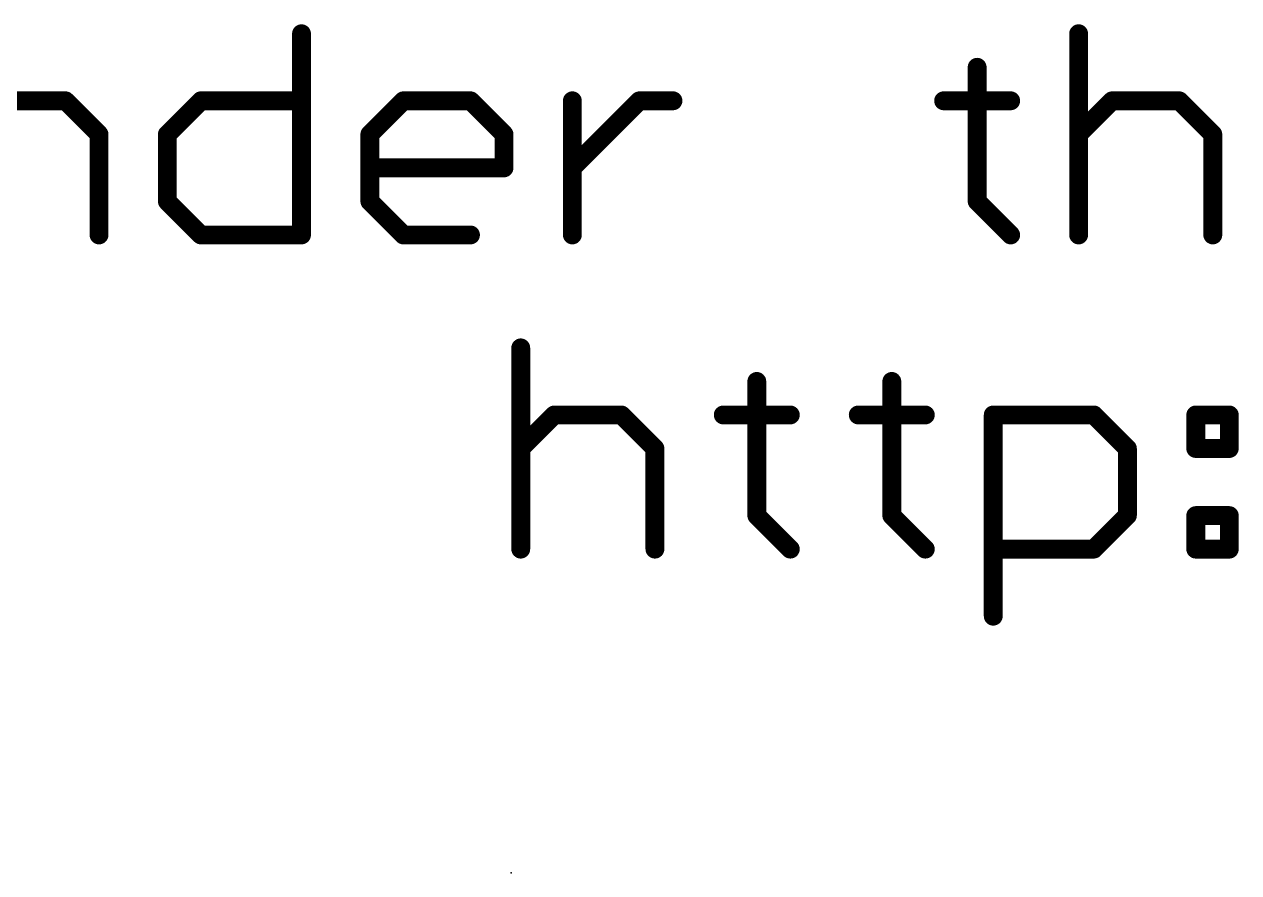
# Model space of a CAD drawing. Extents: x -1 to 106, y -9 to 10.
# Drawn here: x 15.11 to 24.93, y -8.89 to -2.03 of the extents above; entities that cross this region are included whole.
import ezdxf

# ---------------------------------------------------------------- set-up
doc = ezdxf.new("R2010")
doc.units = 0
doc.layers.add('23', color=53, linetype='CONTINUOUS')
doc.layers.add('27', color=253, linetype='CONTINUOUS')

msp = doc.modelspace()

# ---------------------------------------------------------------- linework, layer by layer
at = {"layer": '23'}
msp.add_point((19.05, -8.89), dxfattribs=at)
at = {"layer": '27', "const_width": 0.1524}
for points in [[(17.3539, -2.1068), (17.3539, -3.7338)], [(23.6364, -2.1068), (23.6364, -3.7338)], [(22.8161, -2.378), (22.8161, -3.4626)], [(14.632, -2.6491), (15.4455, -2.6491)], [(15.4455, -2.6491), (15.7167, -2.9203)], [(16.2692, -2.9203), (16.5404, -2.6491)], [(16.5404, -2.6491), (17.3539, -2.6491)], [(17.9064, -2.9203), (18.1775, -2.6491)], [(18.1775, -2.6491), (18.7199, -2.6491)], [(18.7199, -2.6491), (18.991, -2.9203)], [(19.5435, -3.7338), (19.5435, -2.6491)], [(19.5435, -3.1915), (20.0858, -2.6491)], [(20.0858, -2.6491), (20.357, -2.6491)], [(22.545, -2.6491), (23.0873, -2.6491)], [(23.6364, -2.9203), (23.9076, -2.6491)], [(23.9076, -2.6491), (24.4499, -2.6491)], [(24.4499, -2.6491), (24.7211, -2.9203)], [(15.7167, -2.9203), (15.7167, -3.7338)], [(16.2692, -3.4626), (16.2692, -2.9203)], [(17.9064, -3.4626), (17.9064, -2.9203)], [(18.991, -2.9203), (18.991, -3.1915)], [(24.7211, -2.9203), (24.7211, -3.7338)], [(18.991, -3.1915), (17.9064, -3.1915)], [(16.5404, -3.7338), (16.2692, -3.4626)], [(18.1775, -3.7338), (17.9064, -3.4626)], [(22.8161, -3.4626), (23.0873, -3.7338)], [(17.3539, -3.7338), (16.5404, -3.7338)], [(18.7199, -3.7338), (18.1775, -3.7338)], [(19.1262, -4.6468), (19.1262, -6.2738)], [(21.0345, -4.918), (21.0345, -6.0026)], [(22.126, -4.918), (22.126, -6.0026)], [(19.1262, -5.4603), (19.3974, -5.1891)], [(19.3974, -5.1891), (19.9397, -5.1891)], [(19.9397, -5.1891), (20.2109, -5.4603)], [(20.7634, -5.1891), (21.3057, -5.1891)], [(21.8548, -5.1891), (22.3971, -5.1891)], [(22.9462, -6.8161), (22.9462, -5.1891)], [(22.9462, -5.1891), (23.7597, -5.1891)], [(23.7597, -5.1891), (24.0309, -5.4603)], [(24.5834, -5.1891), (24.8545, -5.1891)], [(24.5834, -5.4603), (24.5834, -5.1891)], [(24.8545, -5.1891), (24.8545, -5.4603)], [(20.2109, -5.4603), (20.2109, -6.2738)], [(24.0309, -5.4603), (24.0309, -6.0026)], [(24.8545, -5.4603), (24.5834, -5.4603)], [(21.0345, -6.0026), (21.3057, -6.2738)], [(22.126, -6.0026), (22.3971, -6.2738)], [(24.0309, -6.0026), (23.7597, -6.2738)], [(24.5834, -6.0026), (24.8545, -6.0026)], [(24.5834, -6.2738), (24.5834, -6.0026)], [(24.8545, -6.0026), (24.8545, -6.2738)], [(23.7597, -6.2738), (22.9462, -6.2738)], [(24.8545, -6.2738), (24.5834, -6.2738)]]:
    msp.add_lwpolyline(points, dxfattribs=at)
at = {"layer": '27', "const_width": 0.0762}
for points in [[(17.392, -2.1068, 1), (17.3158, -2.1068)], [(23.6745, -2.1068, 1), (23.5983, -2.1068)], [(22.8542, -2.378, 1), (22.778, -2.378)], [(15.4725, -2.6222, 1), (15.4186, -2.6761)], [(15.4455, -2.6872, 1), (15.4455, -2.611)], [(16.5404, -2.611, 1), (16.5404, -2.6872)], [(16.5673, -2.6761, 1), (16.5134, -2.6222)], [(17.3539, -2.6872, 1), (17.3539, -2.611)], [(18.1775, -2.611, 1), (18.1775, -2.6872)], [(18.2045, -2.6761, 1), (18.1506, -2.6222)], [(18.7468, -2.6222, 1), (18.6929, -2.6761)], [(18.7199, -2.6872, 1), (18.7199, -2.611)], [(19.5816, -2.6491, 1), (19.5054, -2.6491)], [(20.0858, -2.611, 1), (20.0858, -2.6872)], [(20.1128, -2.6761, 1), (20.0589, -2.6222)], [(20.357, -2.6872, 1), (20.357, -2.611)], [(22.545, -2.611, 1), (22.545, -2.6872)], [(23.0873, -2.6872, 1), (23.0873, -2.611)], [(23.9076, -2.611, 1), (23.9076, -2.6872)], [(23.9345, -2.6761, 1), (23.8806, -2.6222)], [(24.4768, -2.6222, 1), (24.423, -2.6761)], [(24.4499, -2.6872, 1), (24.4499, -2.611)], [(15.7548, -2.9203, 1), (15.6786, -2.9203)], [(16.3073, -2.9203, 1), (16.2311, -2.9203)], [(17.9445, -2.9203, 1), (17.8683, -2.9203)], [(19.0291, -2.9203, 1), (18.9529, -2.9203)], [(24.7592, -2.9203, 1), (24.683, -2.9203)], [(15.6898, -2.9472, 1), (15.7436, -2.8934)], [(16.2423, -2.8934, 1), (16.2961, -2.9472)], [(17.8794, -2.8934, 1), (17.9333, -2.9472)], [(18.9641, -2.9472, 1), (19.018, -2.8934)], [(23.6095, -2.8934, 1), (23.6633, -2.9472)], [(24.6941, -2.9472, 1), (24.748, -2.8934)], [(17.9064, -3.1534, 1), (17.9064, -3.2296)], [(18.991, -3.2296, 1), (18.991, -3.1534)], [(19.5166, -3.1645, 1), (19.5705, -3.2184)], [(18.9529, -3.1915, 1), (19.0291, -3.1915)], [(16.2961, -3.4357, 1), (16.2423, -3.4896)], [(16.2311, -3.4626, 1), (16.3073, -3.4626)], [(17.9333, -3.4357, 1), (17.8794, -3.4896)], [(17.8683, -3.4626, 1), (17.9445, -3.4626)], [(22.8431, -3.4357, 1), (22.7892, -3.4896)], [(22.778, -3.4626, 1), (22.8542, -3.4626)], [(15.6786, -3.7338, 1), (15.7548, -3.7338)], [(16.5404, -3.6957, 1), (16.5404, -3.7719)], [(16.5134, -3.7607, 1), (16.5673, -3.7069)], [(17.3158, -3.7338, 1), (17.392, -3.7338)], [(17.3539, -3.7719, 1), (17.3539, -3.6957)], [(18.1775, -3.6957, 1), (18.1775, -3.7719)], [(18.1506, -3.7607, 1), (18.2045, -3.7069)], [(18.7199, -3.7719, 1), (18.7199, -3.6957)], [(19.5054, -3.7338, 1), (19.5816, -3.7338)], [(23.0604, -3.7607, 1), (23.1142, -3.7069)], [(23.5983, -3.7338, 1), (23.6745, -3.7338)], [(24.683, -3.7338, 1), (24.7592, -3.7338)], [(19.1643, -4.6468, 1), (19.0881, -4.6468)], [(21.0726, -4.918, 1), (20.9964, -4.918)], [(22.1641, -4.918, 1), (22.0879, -4.918)], [(19.3974, -5.151, 1), (19.3974, -5.2272)], [(19.4243, -5.2161, 1), (19.3704, -5.1622)], [(19.9666, -5.1622, 1), (19.9128, -5.2161)], [(19.9397, -5.2272, 1), (19.9397, -5.151)], [(20.7634, -5.151, 1), (20.7634, -5.2272)], [(21.3057, -5.2272, 1), (21.3057, -5.151)], [(21.8548, -5.151, 1), (21.8548, -5.2272)], [(22.3971, -5.2272, 1), (22.3971, -5.151)], [(22.9843, -5.1891, 1), (22.9081, -5.1891)], [(22.9462, -5.151, 1), (22.9462, -5.2272)], [(23.7867, -5.1622, 1), (23.7328, -5.2161)], [(23.7597, -5.2272, 1), (23.7597, -5.151)], [(24.5834, -5.151, 1), (24.5834, -5.2272)], [(24.6215, -5.1891, 1), (24.5453, -5.1891)], [(24.8926, -5.1891, 1), (24.8164, -5.1891)], [(24.8545, -5.2272, 1), (24.8545, -5.151)], [(19.0993, -5.4334, 1), (19.1531, -5.4872)], [(20.249, -5.4603, 1), (20.1728, -5.4603)], [(20.1839, -5.4872, 1), (20.2378, -5.4334)], [(24.069, -5.4603, 1), (23.9928, -5.4603)], [(24.0039, -5.4872, 1), (24.0578, -5.4334)], [(24.5834, -5.4222, 1), (24.5834, -5.4984)], [(24.8545, -5.4984, 1), (24.8545, -5.4222)], [(24.5453, -5.4603, 1), (24.6215, -5.4603)], [(24.8164, -5.4603, 1), (24.8926, -5.4603)], [(21.0615, -5.9757, 1), (21.0076, -6.0296)], [(20.9964, -6.0026, 1), (21.0726, -6.0026)], [(22.1529, -5.9757, 1), (22.099, -6.0296)], [(22.0879, -6.0026, 1), (22.1641, -6.0026)], [(23.9928, -6.0026, 1), (24.069, -6.0026)], [(24.0578, -6.0296, 1), (24.004, -5.9757)], [(24.5834, -5.9645, 1), (24.5834, -6.0407)], [(24.6215, -6.0026, 1), (24.5453, -6.0026)], [(24.8926, -6.0026, 1), (24.8164, -6.0026)], [(24.8545, -6.0407, 1), (24.8545, -5.9645)], [(19.0881, -6.2738, 1), (19.1643, -6.2738)], [(20.1728, -6.2738, 1), (20.249, -6.2738)], [(21.2787, -6.3007, 1), (21.3326, -6.2469)], [(22.3702, -6.3007, 1), (22.4241, -6.2469)], [(22.9462, -6.2357, 1), (22.9462, -6.3119)], [(23.7328, -6.2469, 1), (23.7867, -6.3007)], [(23.7597, -6.3119, 1), (23.7597, -6.2357)], [(24.5834, -6.2357, 1), (24.5834, -6.3119)], [(24.5453, -6.2738, 1), (24.6215, -6.2738)], [(24.8164, -6.2738, 1), (24.8926, -6.2738)], [(24.8545, -6.3119, 1), (24.8545, -6.2357)], [(22.9081, -6.8161, 1), (22.9843, -6.8161)]]:
    msp.add_lwpolyline(points, format="xyb", dxfattribs=at)

doc.saveas('drawing.dxf')
